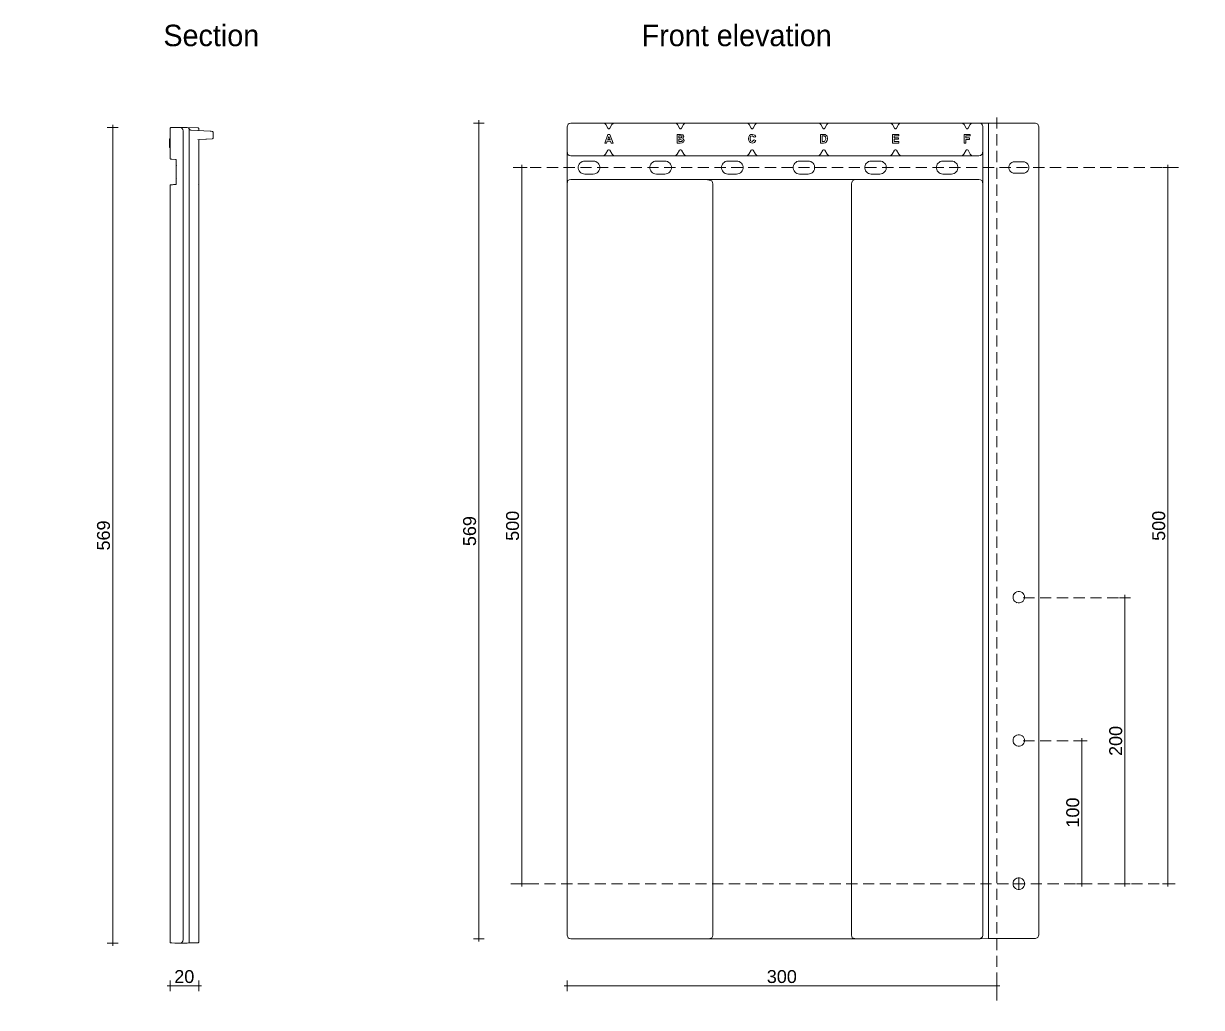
# Paper-space layout 'o-00 dimensions' of a CAD drawing. Header units: millimetres. Extents: x 14 to 195, y 11 to 256.
# Drawn here: x 28.1 to 192.5, y 118.8 to 256.2 of the extents above; entities that cross this region are included whole.
import ezdxf
from ezdxf.xclip import XClip

# ---------------------------------------------------------------- set-up
doc = ezdxf.new("R2010")
doc.units = ezdxf.units.MM
doc.header["$MEASUREMENT"] = 0
doc.header["$XCLIPFRAME"] = 0
doc.linetypes.add('B0701', pattern=[2.3412, 1.56, -0.7812])
doc.linetypes.add('Wipeout_Contour', pattern=[1000, 0, -1000])
doc.layers.add('Dim - 1_50_100', color=7, linetype='Continuous')
doc.layers.add('Info - 1_5_10', color=7, linetype='Continuous')
doc.styles.add('GENERATED_STYLE_3', font='Helvetica.ttc')
doc.styles.add('GENERATED_STYLE_4', font='')
doc.styles.get('GENERATED_STYLE_4').set_extended_font_data('Work Sans')

# ---------------------------------------------------------------- blocks, each defined once
blk = doc.blocks.new('Drawing_2_1', base_point=(-3744.62, 791.38))
at = {"color": 254, "linetype": 'Wipeout_Contour', "lineweight": 0, "ltscale": 849.932872}
blk.add_wipeout([(28.07, 79.33), (192.51, 79.33), (192.51, 245.01), (28.07, 245.01)], dxfattribs=at)
at = {"color": 9, "linetype": 'B0701', "lineweight": 0}
blk.add_line((163.95, 243.09), (163.95, 119.58), dxfattribs=at)
at = {"color": 1, "linetype": 'Continuous', "lineweight": 0}
for p, q in [((48.44, 240.11), (48.52, 240.11)), ((48.44, 240.11), (48.44, 238.91)), ((48.52, 241.58), (48.53, 241.62)), ((48.57, 241.65), (48.53, 241.62)), ((48.54, 241.62), (48.57, 241.65)), ((48.58, 241.66), (48.62, 241.67)), ((48.7, 241.67), (48.62, 241.67)), ((48.88, 241.67), (49.86, 241.69)), ((50.09, 241.68), (50.18, 241.58)), ((50.18, 241.58), (50.32, 241.41)), ((50.32, 241.41), (50.37, 241.2)), ((50.37, 128.29), (50.37, 241.2)), ((52.42, 241.64), (50.93, 241.67)), ((51.18, 241.45), (51.18, 241.52)), ((51.18, 241.16), (51.18, 241.45)), ((51.18, 128.32), (51.18, 241.16)), ((51.46, 241.3), (51.46, 241.3)), ((52.47, 241.63), (52.42, 241.64)), ((52.51, 241.59), (52.47, 241.63)), ((52.52, 241.54), (52.51, 241.59)), ((52.52, 241.54), (52.52, 241.25)), ((53.6, 240.07), (54.43, 240.11)), ((54.24, 241.16), (54.22, 241.16)), ((54.43, 241.15), (54.24, 241.16)), ((54.43, 240.11), (54.43, 240.11)), ((54.47, 241.13), (54.47, 241.13)), ((54.48, 240.13), (54.47, 240.13)), ((54.5, 241.1), (54.51, 241.1)), ((54.51, 240.17), (54.51, 240.16)), ((54.52, 241.05), (54.52, 241.05)), ((54.52, 240.21), (54.52, 240.29)), ((48.52, 238.91), (48.44, 238.91)), ((48.52, 238.91), (48.52, 239.8)), ((48.52, 238.91), (48.52, 237.73)), ((52.43, 240.01), (52.42, 240.01)), ((52.54, 239.97), (52.52, 239.92)), ((52.52, 239.92), (52.52, 237.25)), ((52.54, 239.97), (52.61, 240.02)), ((53.6, 240.07), (53.5, 240.06)), ((48.53, 237.33), (48.56, 237.3)), ((48.6, 237.28), (48.57, 237.29)), ((48.69, 237.27), (48.61, 237.28)), ((49.35, 237.23), (49.33, 237.23)), ((49.38, 237.19), (49.37, 237.2)), ((49.39, 237.15), (49.39, 237.14)), ((49.39, 237.14), (49.39, 236.42)), ((49.39, 237.14), (49.39, 236.92)), ((49.39, 237.14), (49.39, 236.97)), ((49.39, 236.97), (49.39, 236.96)), ((49.39, 236.96), (49.39, 236.96)), ((49.39, 236.96), (49.39, 236.92)), ((49.39, 236.92), (49.39, 236.91)), ((49.39, 236.91), (49.39, 236.86)), ((49.39, 236.86), (49.39, 236.84)), ((49.39, 236.86), (49.39, 236.85)), ((49.39, 236.85), (49.39, 236.74)), ((52.52, 236.44), (52.52, 236.82)), ((49.39, 236.74), (49.39, 236.71)), ((49.39, 236.71), (49.39, 236.7)), ((49.39, 236.37), (49.39, 236.39)), ((49.39, 236.39), (49.4, 236.36)), ((49.39, 236.31), (49.39, 236.37)), ((49.39, 236.22), (49.39, 236.31)), ((49.39, 236.09), (49.39, 236.22)), ((49.39, 235.94), (49.39, 236.09)), ((49.39, 235.76), (49.39, 235.94)), ((49.39, 235.58), (49.39, 235.76)), ((49.39, 235.39), (49.39, 235.58)), ((49.39, 235.2), (49.39, 235.39)), ((49.39, 235.03), (49.39, 235.2)), ((52.52, 236.42), (52.52, 236.37)), ((52.52, 236.37), (52.52, 236.28)), ((52.52, 236.28), (52.52, 236.16)), ((52.52, 236.16), (52.52, 236.01)), ((52.52, 236.01), (52.52, 235.85)), ((52.52, 235.85), (52.52, 235.67)), ((52.52, 235.67), (52.52, 235.48)), ((52.52, 235.48), (52.52, 235.3)), ((52.52, 235.3), (52.52, 235.12)), ((48.52, 233.61), (48.53, 233.64)), ((48.54, 233.65), (48.57, 233.67)), ((48.61, 233.69), (48.58, 233.68)), ((48.85, 233.7), (49.3, 233.72)), ((48.99, 233.71), (49.3, 233.72)), ((49.17, 233.72), (49.3, 233.72)), ((49.27, 233.72), (49.24, 233.72)), ((49.3, 233.72), (49.27, 233.72)), ((49.31, 233.73), (49.3, 233.72)), ((49.35, 233.75), (49.35, 233.74)), ((49.38, 233.79), (49.38, 233.78)), ((49.39, 234.88), (49.39, 235.03)), ((49.39, 234.75), (49.39, 234.88)), ((49.39, 234.66), (49.39, 234.75)), ((49.39, 234.6), (49.39, 234.66)), ((49.39, 234.58), (49.39, 234.6)), ((49.4, 234.61), (49.41, 234.63)), ((52.52, 235.12), (52.52, 234.95)), ((52.52, 234.95), (52.52, 234.81)), ((52.52, 234.81), (52.52, 234.69)), ((52.52, 234.69), (52.52, 234.6)), ((52.52, 234.6), (52.52, 234.55)), ((52.52, 234.55), (52.52, 234.53)), ((52.52, 234.53), (52.52, 234.15)), ((52.52, 233.72), (52.52, 229.45)), ((48.52, 233.46), (48.52, 233.19)), ((48.52, 233.19), (48.52, 164.82)), ((52.52, 229.45), (52.52, 229.25)), ((52.52, 228.89), (52.52, 229.25)), ((52.52, 228.24), (52.52, 228.43)), ((52.52, 228.24), (52.52, 209.45)), ((52.52, 209.25), (52.52, 209.45)), ((52.52, 208.43), (52.52, 208.79)), ((52.52, 208.24), (52.52, 208.43)), ((52.52, 208.24), (52.52, 189.45)), ((52.52, 189.45), (52.52, 189.25)), ((52.52, 189.25), (52.52, 188.89)), ((52.52, 188.44), (52.52, 188.24)), ((52.52, 188.24), (52.52, 169.45)), ((52.52, 169.25), (52.52, 169.45)), ((52.52, 169.25), (52.52, 168.44)), ((52.52, 168.24), (52.52, 168.44)), ((52.52, 168.24), (52.52, 149.45)), ((52.52, 149.25), (52.52, 149.45)), ((52.52, 149.25), (52.52, 148.89)), ((52.52, 148.24), (52.52, 148.44)), ((52.52, 128.95), (52.52, 148.24)), ((167.01, 135.29), (167.01, 136.9)), ((48.52, 128.05), (48.52, 128.32)), ((50.32, 128.07), (50.37, 128.29)), ((51.18, 128.04), (51.18, 128.32)), ((52.52, 128.75), (52.52, 128.95)), ((52.52, 128.08), (52.52, 128.32)), ((48.52, 127.92), (48.53, 127.89)), ((48.53, 127.87), (48.56, 127.84)), ((48.57, 127.83), (48.6, 127.82)), ((48.57, 127.83), (48.62, 127.82)), ((49.36, 127.8), (49.18, 127.81)), ((49.86, 127.8), (49.36, 127.8)), ((50.09, 127.8), (50.18, 127.9)), ((50.18, 127.9), (50.32, 128.07)), ((51.18, 127.92), (51.18, 128.04)), ((51.18, 127.92), (51.19, 127.87)), ((51.19, 127.87), (51.23, 127.83)), ((51.23, 127.83), (51.28, 127.82)), ((52.31, 127.84), (52.18, 127.84)), ((52.31, 127.84), (52.42, 127.84)), ((52.42, 127.84), (52.47, 127.85)), ((52.47, 127.85), (52.47, 127.85)), ((52.5, 127.89), (52.51, 127.89)), ((52.52, 128.26), (52.52, 128.08)), ((52.52, 127.94), (52.52, 128.08))]:
    blk.add_line(p, q, dxfattribs=at)
at = {"color": 2, "linetype": 'Continuous', "lineweight": 0}
for p, q in [((54.43, 240.11), (54.43, 240.11)), ((54.52, 241.05), (54.52, 241.05)), ((49.39, 236.92), (49.39, 236.92)), ((49.39, 236.85), (49.39, 236.84))]:
    blk.add_line(p, q, dxfattribs=at)
at = {"color": 1, "linetype": 'Continuous', "lineweight": 0, "flags": 128}
for points in [[(104.1, 128.55), (103.95, 128.9), (103.95, 241.8), (104.1, 242.15)], [(104.26, 242.25), (104.1, 242.15)], [(104.26, 242.25), (104.45, 242.3)], [(161.46, 242.3), (104.45, 242.3)], [(109.21, 242.24), (109.01, 242.3), (104.47, 242.3)], [(109.73, 241.52), (109.65, 241.59), (109.36, 242.1), (109.21, 242.24)], [(110.36, 242.24), (110.21, 242.1), (109.92, 241.59), (109.84, 241.52)], [(110.36, 242.24), (110.56, 242.3), (119.01, 242.3), (119.21, 242.24)], [(119.73, 241.52), (119.65, 241.59), (119.36, 242.1), (119.21, 242.24)], [(120.36, 242.24), (120.21, 242.1), (119.92, 241.59), (119.84, 241.52)], [(129.01, 242.3), (120.56, 242.3), (120.36, 242.24)], [(129.01, 242.3), (129.21, 242.24)], [(129.73, 241.52), (129.65, 241.59), (129.36, 242.1), (129.21, 242.24)], [(130.36, 242.24), (130.21, 242.1), (129.92, 241.59), (129.84, 241.52)], [(130.36, 242.24), (130.56, 242.3)], [(139.21, 242.24), (139.01, 242.3), (130.56, 242.3)], [(139.21, 242.24), (139.36, 242.1), (139.65, 241.59), (139.73, 241.52)], [(139.84, 241.52), (139.92, 241.59), (140.21, 242.1), (140.36, 242.24)], [(149.21, 242.24), (149.01, 242.3), (140.56, 242.3), (140.36, 242.24)], [(149.73, 241.52), (149.65, 241.59), (149.36, 242.1), (149.21, 242.24)], [(150.36, 242.24), (150.21, 242.1), (149.92, 241.59), (149.84, 241.52)], [(159.21, 242.24), (159.01, 242.3), (150.56, 242.3), (150.36, 242.24)], [(159.73, 241.52), (159.65, 241.59), (159.36, 242.1), (159.21, 242.24)], [(160.36, 242.24), (160.21, 242.1), (159.92, 241.59), (159.84, 241.52)], [(161.44, 242.3), (160.56, 242.3), (160.36, 242.24)], [(161.46, 242.3), (161.56, 242.29), (162.74, 242.27)], [(161.78, 242.19), (161.56, 242.29)], [(161.78, 242.19), (161.92, 242.02)], [(161.92, 242.02), (161.97, 241.81), (161.97, 128.9), (161.92, 128.68)], [(162.74, 242.27), (169.32, 242.27), (169.67, 242.13)], [(162.74, 242.27), (162.79, 242.17)], [(162.79, 128.53), (162.79, 242.17)], [(169.67, 242.13), (169.82, 241.77), (169.82, 128.93), (169.67, 128.58)], [(109.66, 240.72), (109.21, 239.52)], [(109.63, 239.99), (109.79, 240.43)], [(109.91, 240.72), (109.66, 240.72)], [(109.84, 241.52), (109.73, 241.52)], [(109.79, 240.43), (109.94, 239.99)], [(110.36, 239.52), (109.91, 240.72)], [(119.31, 239.52), (119.31, 240.72)], [(120.13, 240.66), (119.79, 240.72), (119.31, 240.72)], [(119.54, 240.24), (119.54, 240.52)], [(119.54, 240.52), (119.69, 240.52), (119.9, 240.51)], [(119.89, 240.24), (119.71, 240.24), (119.54, 240.24)], [(119.84, 241.52), (119.73, 241.52)], [(119.89, 240.24), (120.03, 240.38)], [(119.9, 240.51), (120.03, 240.38)], [(120.26, 240.42), (120.1, 240.16)], [(120.1, 240.16), (120.31, 239.87)], [(120.13, 240.66), (120.26, 240.42)], [(129.81, 239.52), (129.57, 239.57), (129.4, 239.69), (129.3, 239.88), (129.26, 240.11), (129.3, 240.37), (129.4, 240.55), (129.58, 240.69)], [(129.57, 240.43), (129.49, 240.13)], [(129.57, 239.83), (129.49, 240.13)], [(129.8, 240.53), (129.57, 240.43)], [(129.58, 240.69), (129.82, 240.73)], [(129.84, 241.52), (129.73, 241.52)], [(130.06, 240.33), (129.8, 240.53)], [(129.82, 240.73), (130.17, 240.6)], [(130.06, 240.33), (130.29, 240.38)], [(130.29, 240.38), (130.17, 240.6)], [(139.31, 240.72), (139.31, 239.52)], [(139.98, 240.69), (139.75, 240.72), (139.31, 240.72)], [(139.54, 239.72), (139.54, 240.52)], [(139.54, 240.52), (139.65, 240.52), (139.86, 240.51)], [(139.73, 241.52), (139.84, 241.52)], [(139.86, 240.51), (140.03, 240.39)], [(139.88, 239.73), (140.08, 240.12)], [(139.98, 240.69), (140.24, 240.46)], [(140.03, 240.39), (140.08, 240.12)], [(140.24, 240.46), (140.31, 240.11), (140.27, 239.85), (140.14, 239.64)], [(149.36, 240.72), (149.36, 239.52)], [(150.25, 240.72), (149.36, 240.72)], [(149.59, 240.52), (149.59, 240.26)], [(150.25, 240.52), (149.59, 240.52)], [(149.59, 240.26), (150.2, 240.26)], [(149.84, 241.52), (149.73, 241.52)], [(150.2, 240.06), (150.2, 240.26)], [(150.25, 240.52), (150.25, 240.72)], [(159.4, 239.52), (159.4, 240.72)], [(160.22, 240.72), (159.4, 240.72)], [(159.63, 240.52), (159.63, 240.23)], [(160.22, 240.52), (159.63, 240.52)], [(160.14, 240.23), (159.63, 240.23)], [(159.84, 241.52), (159.73, 241.52)], [(160.14, 240.23), (160.14, 240.03)], [(160.22, 240.72), (160.22, 240.52)], [(109.73, 238.58), (109.65, 238.51), (109.33, 237.95), (109.18, 237.81), (109.08, 237.75)], [(109.46, 239.52), (109.21, 239.52)], [(109.56, 239.79), (109.46, 239.52)], [(109.56, 239.79), (110.02, 239.79)], [(109.94, 239.99), (109.63, 239.99)], [(109.73, 238.58), (109.84, 238.58)], [(109.84, 238.58), (109.92, 238.51), (110.24, 237.95), (110.39, 237.81)], [(110.12, 239.52), (110.02, 239.79)], [(110.12, 239.52), (110.36, 239.52)], [(119.73, 238.58), (119.65, 238.51), (119.33, 237.95), (119.18, 237.81)], [(120.22, 239.63), (120.01, 239.53), (119.72, 239.52), (119.31, 239.52)], [(119.54, 239.72), (119.54, 240.04)], [(119.54, 240.04), (119.75, 240.04)], [(119.95, 239.72), (119.78, 239.72), (119.54, 239.72)], [(119.73, 238.58), (119.84, 238.58)], [(119.75, 240.04), (120.08, 239.88)], [(119.84, 238.58), (119.92, 238.51), (120.24, 237.95), (120.39, 237.81)], [(120.08, 239.88), (119.95, 239.72)], [(120.31, 239.87), (120.22, 239.63)], [(129.18, 237.81), (129.33, 237.95), (129.65, 238.51), (129.73, 238.58)], [(129.8, 239.72), (129.57, 239.83)], [(129.84, 238.58), (129.73, 238.58)], [(129.8, 239.72), (130.08, 239.96)], [(130.13, 239.61), (129.81, 239.52)], [(130.39, 237.81), (130.24, 237.95), (129.92, 238.51), (129.84, 238.58)], [(130.08, 239.96), (130.31, 239.89)], [(130.31, 239.89), (130.13, 239.61)], [(139.73, 238.58), (139.65, 238.51), (139.33, 237.95), (139.18, 237.81)], [(139.31, 239.52), (139.76, 239.52), (139.98, 239.54), (140.14, 239.64)], [(139.88, 239.73), (139.73, 239.72), (139.54, 239.72)], [(139.73, 238.58), (139.84, 238.58)], [(139.84, 238.58), (139.92, 238.51), (140.24, 237.95), (140.39, 237.81)], [(149.18, 237.81), (149.33, 237.95), (149.65, 238.51), (149.73, 238.58)], [(149.36, 239.52), (150.26, 239.52)], [(149.59, 239.72), (149.59, 240.06)], [(149.59, 240.06), (150.2, 240.06)], [(149.59, 239.72), (150.26, 239.72)], [(149.73, 238.58), (149.84, 238.58)], [(149.84, 238.58), (149.92, 238.51), (150.24, 237.95), (150.39, 237.81)], [(150.26, 239.52), (150.26, 239.72)], [(159.73, 238.58), (159.65, 238.51), (159.33, 237.95), (159.18, 237.81)], [(159.63, 239.52), (159.4, 239.52)], [(159.63, 239.52), (159.63, 240.03)], [(159.63, 240.03), (160.14, 240.03)], [(159.73, 238.58), (159.84, 238.58)], [(159.84, 238.58), (159.92, 238.51), (160.24, 237.95), (160.44, 237.75)], [(161.97, 238.47), (161.93, 238.1), (161.86, 237.91)], [(103.96, 238.34), (103.99, 238.1), (104.06, 237.91)], [(104.06, 237.91), (104.24, 237.79), (104.46, 237.75), (161.45, 237.75), (161.67, 237.79), (161.86, 237.91)], [(119.18, 237.81), (118.98, 237.75), (110.59, 237.75), (110.39, 237.81)], [(120.39, 237.81), (120.59, 237.75), (128.98, 237.75), (129.18, 237.81)], [(139.18, 237.81), (138.98, 237.75), (130.59, 237.75), (130.39, 237.81)], [(140.39, 237.81), (140.59, 237.75), (148.98, 237.75), (149.18, 237.81)], [(150.39, 237.81), (150.59, 237.75), (158.98, 237.75), (159.18, 237.81)], [(165.62, 236.17), (165.62, 236.2)], [(165.62, 236.01), (165.62, 235.98)], [(165.66, 236.36), (165.67, 236.39)], [(165.66, 235.83), (165.67, 235.8)], [(165.75, 236.53), (165.76, 236.55)], [(165.76, 235.63), (165.75, 235.65)], [(168.28, 236.53), (168.26, 236.55)], [(168.28, 235.65), (168.26, 235.63)], [(168.36, 236.36), (168.35, 236.39)], [(168.36, 235.83), (168.35, 235.8)], [(168.41, 236.17), (168.4, 236.2)], [(168.41, 236.01), (168.4, 235.98)], [(104.06, 234.28), (103.99, 234.09), (103.95, 233.81)], [(161.86, 234.28), (161.67, 234.39), (161.45, 234.43), (104.46, 234.43), (104.24, 234.39), (104.06, 234.28)], [(124.16, 234.23), (123.38, 234.43)], [(124.16, 234.23), (124.25, 234.03), (124.28, 233.81), (124.28, 128.92), (124.25, 128.71), (124.17, 128.52)], [(143.76, 128.52), (143.68, 128.71), (143.65, 128.92), (143.65, 233.81), (143.68, 234.03), (143.77, 234.23)], [(143.77, 234.23), (144.12, 234.41), (144.45, 234.43)], [(161.86, 234.28), (161.93, 234.09), (161.97, 233.76)], [(166.2, 176.11), (166.2, 176.08)], [(166.22, 176.27), (166.23, 176.3)], [(166.3, 176.48), (166.29, 176.45)], [(166.41, 176.64), (166.39, 176.61)], [(166.56, 176.76), (166.54, 176.75)], [(166.73, 176.85), (166.71, 176.84)], [(166.92, 176.9), (166.9, 176.89)], [(167.11, 176.9), (167.1, 176.9)], [(166.22, 175.92), (166.23, 175.88)], [(166.29, 175.74), (166.3, 175.7)], [(166.39, 175.57), (166.41, 175.55)], [(166.54, 175.44), (166.56, 175.42)], [(166.71, 175.34), (166.73, 175.33)], [(166.9, 175.29), (166.92, 175.29)], [(167.1, 175.29), (167.11, 175.29)], [(166.22, 156.27), (166.23, 156.3)], [(166.3, 156.48), (166.29, 156.45)], [(166.41, 156.64), (166.39, 156.61)], [(166.54, 156.75), (166.56, 156.76)], [(166.71, 156.84), (166.73, 156.85)], [(166.9, 156.89), (166.92, 156.9)], [(167.11, 156.9), (167.1, 156.9)], [(166.2, 156.08), (166.2, 156.11)], [(166.23, 155.88), (166.22, 155.92)], [(166.29, 155.74), (166.3, 155.7)], [(166.39, 155.57), (166.41, 155.55)], [(166.54, 155.44), (166.56, 155.42)], [(166.71, 155.34), (166.73, 155.33)], [(166.92, 155.29), (166.9, 155.29)], [(167.1, 155.29), (167.11, 155.29)], [(166.41, 136.64), (166.39, 136.61)], [(166.56, 136.76), (166.54, 136.75)], [(166.73, 136.85), (166.71, 136.84)], [(166.92, 136.9), (166.9, 136.89)], [(167.11, 136.9), (167.1, 136.9)], [(166.2, 136.11), (166.2, 136.08)], [(166.23, 136.3), (166.22, 136.27)], [(166.22, 135.92), (166.23, 135.88)], [(166.3, 136.48), (166.29, 136.45)], [(166.29, 135.74), (166.3, 135.7)], [(166.39, 135.57), (166.41, 135.55)], [(166.54, 135.44), (166.56, 135.42)], [(166.71, 135.34), (166.73, 135.33)], [(166.9, 135.29), (166.92, 135.29)], [(167.11, 135.29), (167.1, 135.29)], [(104.26, 128.45), (104.1, 128.55)], [(104.45, 128.4), (104.26, 128.45)], [(161.46, 128.4), (104.45, 128.4)], [(123.74, 128.4), (124.17, 128.52)], [(144.62, 128.4), (144.12, 128.46), (143.76, 128.52)], [(162.74, 128.43), (161.56, 128.41), (161.46, 128.4)], [(161.78, 128.51), (161.56, 128.41)], [(161.92, 128.68), (161.78, 128.51)], [(169.67, 128.58), (169.32, 128.43), (162.74, 128.43)], [(162.74, 128.43), (162.79, 128.53)]]:
    blk.add_lwpolyline(points, dxfattribs=at)
at = {"color": 2, "linetype": 'Continuous', "lineweight": 0, "flags": 128}
for points in [[(48.53, 241.62), (48.52, 241.58), (48.52, 241.57), (48.52, 240.5), (48.52, 239.8), (48.52, 238.91), (48.52, 237.73), (48.52, 237.38), (48.52, 237.37), (48.53, 237.33)], [(48.57, 241.65), (48.54, 241.62), (48.53, 241.62)], [(54.47, 241.13), (54.43, 241.15), (54.24, 241.16), (54.22, 241.16), (54.12, 241.16), (51.46, 241.3), (51.37, 241.33), (51.28, 241.38), (51.26, 241.4), (51.2, 241.49), (51.14, 241.57), (51.14, 241.58), (51.05, 241.64), (51.04, 241.65), (51.03, 241.65), (50.93, 241.67), (50.82, 241.67), (50.77, 241.67), (49.86, 241.69), (48.88, 241.67), (48.72, 241.67), (48.7, 241.67), (48.62, 241.67), (48.58, 241.66), (48.57, 241.65)], [(52.61, 240.02), (53.5, 240.06), (53.6, 240.07), (54.43, 240.11), (54.47, 240.13)], [(54.51, 241.1), (54.47, 241.13)], [(54.47, 240.13), (54.51, 240.16)], [(54.51, 240.16), (54.52, 240.21), (54.52, 240.29), (54.52, 241.05), (54.51, 241.1)], [(48.53, 237.33), (48.56, 237.3), (48.57, 237.29)], [(48.57, 237.29), (48.6, 237.28), (48.61, 237.28), (48.69, 237.27), (48.72, 237.27), (48.79, 237.27), (49.3, 237.24), (49.33, 237.23), (49.35, 237.23)], [(49.35, 237.23), (49.37, 237.2), (49.38, 237.19)], [(49.38, 237.19), (49.39, 237.15), (49.39, 237.14), (49.39, 236.96), (49.39, 236.92), (49.39, 236.86), (49.39, 236.84), (49.39, 236.74), (49.39, 236.71), (49.39, 236.7), (49.39, 236.42), (49.39, 236.39), (49.4, 236.36), (49.41, 236.34)], [(52.52, 236.42), (52.52, 236.44), (52.52, 236.82), (52.52, 237.25)], [(48.53, 233.64), (48.52, 233.61), (48.52, 233.59), (48.52, 233.46), (48.52, 233.19), (48.52, 164.82), (48.52, 128.32), (48.52, 128.05), (48.52, 127.92), (48.53, 127.89), (48.53, 127.87)], [(48.57, 233.67), (48.54, 233.65), (48.53, 233.64)], [(49.35, 233.74), (49.31, 233.73), (49.3, 233.72), (49.27, 233.72), (49.24, 233.72), (49.17, 233.72), (48.99, 233.71), (48.85, 233.7), (48.61, 233.69), (48.58, 233.68), (48.57, 233.67)], [(49.38, 233.78), (49.35, 233.75), (49.35, 233.74)], [(49.41, 234.63), (49.4, 234.61), (49.39, 234.58), (49.39, 233.82), (49.38, 233.79), (49.38, 233.78)], [(52.51, 233.67), (52.51, 233.7), (52.52, 233.72), (52.52, 234.15), (52.52, 234.53)], [(52.52, 228.43), (52.52, 228.89), (52.52, 229.25)], [(52.52, 208.43), (52.52, 208.79), (52.52, 209.25)], [(52.52, 188.44), (52.52, 188.89), (52.52, 189.25)], [(52.52, 148.44), (52.52, 148.89), (52.52, 149.25)], [(52.51, 127.89), (52.52, 127.94), (52.52, 128.08), (52.52, 128.26), (52.52, 128.32), (52.52, 128.75)], [(48.53, 127.87), (48.56, 127.84), (48.57, 127.83)], [(48.57, 127.83), (48.6, 127.82), (48.62, 127.82), (48.75, 127.82), (49.18, 127.81), (49.36, 127.8), (49.45, 127.8), (49.86, 127.8), (50.76, 127.81), (50.81, 127.81), (50.93, 127.81), (51.08, 127.82), (51.3, 127.82), (52.15, 127.84), (52.18, 127.84), (52.31, 127.84), (52.42, 127.84), (52.47, 127.85)], [(52.47, 127.85), (52.5, 127.89)]]:
    blk.add_lwpolyline(points, dxfattribs=at)
at = {"color": 1, "linetype": 'Continuous', "lineweight": 0, "flags": 128}
for points in [[(106.41, 235.19), (106.22, 235.21), (106.04, 235.27), (105.88, 235.36), (105.74, 235.49), (105.63, 235.64), (105.55, 235.81), (105.51, 236), (105.51, 236.19), (105.55, 236.37), (105.63, 236.55), (105.74, 236.7), (105.88, 236.82), (106.04, 236.92), (106.22, 236.98), (106.41, 237), (107.61, 237), (107.8, 236.98), (107.98, 236.92), (108.14, 236.82), (108.28, 236.7), (108.39, 236.55), (108.47, 236.37), (108.51, 236.19), (108.51, 236), (108.47, 235.81), (108.39, 235.64), (108.28, 235.49), (108.14, 235.36), (107.98, 235.27), (107.8, 235.21), (107.61, 235.19)], [(116.41, 235.19), (117.61, 235.19), (117.8, 235.21), (117.98, 235.27), (118.14, 235.36), (118.28, 235.49), (118.39, 235.64), (118.47, 235.81), (118.51, 236), (118.51, 236.19), (118.47, 236.37), (118.39, 236.55), (118.28, 236.7), (118.14, 236.82), (117.98, 236.92), (117.8, 236.98), (117.61, 237), (116.41, 237), (116.22, 236.98), (116.04, 236.92), (115.88, 236.82), (115.74, 236.7), (115.63, 236.55), (115.55, 236.37), (115.51, 236.19), (115.51, 236), (115.55, 235.81), (115.63, 235.64), (115.74, 235.49), (115.88, 235.36), (116.04, 235.27), (116.22, 235.21)], [(126.22, 235.21), (126.41, 235.19), (127.61, 235.19), (127.8, 235.21), (127.98, 235.27), (128.14, 235.36), (128.28, 235.49), (128.39, 235.64), (128.47, 235.81), (128.51, 236), (128.51, 236.19), (128.47, 236.37), (128.39, 236.55), (128.28, 236.7), (128.14, 236.82), (127.98, 236.92), (127.8, 236.98), (127.61, 237), (126.41, 237), (126.22, 236.98), (126.04, 236.92), (125.88, 236.82), (125.74, 236.7), (125.63, 236.55), (125.55, 236.37), (125.51, 236.19), (125.51, 236), (125.55, 235.81), (125.63, 235.64), (125.74, 235.49), (125.88, 235.36), (126.04, 235.27)], [(135.63, 235.64), (135.74, 235.49), (135.88, 235.36), (136.04, 235.27), (136.22, 235.21), (136.41, 235.19), (137.61, 235.19), (137.8, 235.21), (137.98, 235.27), (138.14, 235.36), (138.28, 235.49), (138.39, 235.64), (138.47, 235.81), (138.51, 236), (138.51, 236.19), (138.47, 236.37), (138.39, 236.55), (138.28, 236.7), (138.14, 236.82), (137.98, 236.92), (137.8, 236.98), (137.61, 237), (136.41, 237), (136.22, 236.98), (136.04, 236.92), (135.88, 236.82), (135.74, 236.7), (135.63, 236.55), (135.55, 236.37), (135.51, 236.19), (135.51, 236), (135.55, 235.81)], [(147.61, 235.19), (147.8, 235.21), (147.98, 235.27), (148.14, 235.36), (148.28, 235.49), (148.39, 235.64), (148.47, 235.81), (148.51, 236), (148.51, 236.19), (148.47, 236.37), (148.39, 236.55), (148.28, 236.7), (148.14, 236.82), (147.98, 236.92), (147.8, 236.98), (147.61, 237), (146.41, 237), (146.22, 236.98), (146.04, 236.92), (145.88, 236.82), (145.74, 236.7), (145.63, 236.55), (145.55, 236.37), (145.51, 236.19), (145.51, 236), (145.55, 235.81), (145.63, 235.64), (145.74, 235.49), (145.88, 235.36), (146.04, 235.27), (146.22, 235.21), (146.41, 235.19)], [(156.22, 235.21), (156.04, 235.27), (155.88, 235.36), (155.74, 235.49), (155.63, 235.64), (155.55, 235.81), (155.51, 236), (155.51, 236.19), (155.55, 236.37), (155.63, 236.55), (155.74, 236.7), (155.88, 236.82), (156.04, 236.92), (156.22, 236.98), (156.41, 237), (157.61, 237), (157.8, 236.98), (157.98, 236.92), (158.14, 236.82), (158.28, 236.7), (158.39, 236.55), (158.47, 236.37), (158.51, 236.19), (158.51, 236), (158.47, 235.81), (158.39, 235.64), (158.28, 235.49), (158.14, 235.36), (157.98, 235.27), (157.8, 235.21), (157.61, 235.19), (156.41, 235.19)], [(166.04, 235.38), (166.22, 235.32), (166.41, 235.29), (167.61, 235.29), (167.8, 235.32), (167.98, 235.38), (168.14, 235.49), (168.27, 235.64), (168.36, 235.81), (168.41, 236), (168.41, 236.19), (168.36, 236.38), (168.27, 236.55), (168.14, 236.69), (167.98, 236.8), (167.8, 236.87), (167.61, 236.89), (166.41, 236.89), (166.22, 236.87), (166.04, 236.8), (165.88, 236.69), (165.75, 236.55), (165.66, 236.38), (165.62, 236.19), (165.62, 236), (165.66, 235.81), (165.75, 235.64), (165.88, 235.49)], [(166.91, 175.29), (167.11, 175.29), (167.3, 175.34), (167.47, 175.43), (167.62, 175.56), (167.73, 175.72), (167.8, 175.9), (167.82, 176.09), (167.8, 176.29), (167.73, 176.47), (167.62, 176.63), (167.47, 176.76), (167.3, 176.85), (167.11, 176.9), (166.91, 176.9), (166.72, 176.85), (166.55, 176.76), (166.4, 176.63), (166.29, 176.47), (166.22, 176.29), (166.2, 176.09), (166.22, 175.9), (166.29, 175.72), (166.4, 175.56), (166.55, 175.43), (166.72, 175.34)], [(167.62, 156.63), (167.73, 156.47), (167.8, 156.29), (167.82, 156.09), (167.8, 155.9), (167.73, 155.72), (167.62, 155.56), (167.47, 155.43), (167.3, 155.34), (167.11, 155.29), (166.91, 155.29), (166.72, 155.34), (166.55, 155.43), (166.4, 155.56), (166.29, 155.72), (166.22, 155.9), (166.2, 156.09), (166.22, 156.29), (166.29, 156.47), (166.4, 156.63), (166.55, 156.76), (166.72, 156.85), (166.91, 156.9), (167.11, 156.9), (167.3, 156.85), (167.47, 156.76)], [(166.91, 135.29), (167.11, 135.29), (167.3, 135.34), (167.47, 135.43), (167.62, 135.56), (167.73, 135.72), (167.8, 135.9), (167.82, 136.09), (167.8, 136.29), (167.73, 136.47), (167.62, 136.63), (167.47, 136.76), (167.3, 136.85), (167.11, 136.9), (166.91, 136.9), (166.72, 136.85), (166.55, 136.76), (166.4, 136.63), (166.29, 136.47), (166.22, 136.29), (166.2, 136.09), (166.22, 135.9), (166.29, 135.72), (166.4, 135.56), (166.55, 135.43), (166.72, 135.34)]]:
    blk.add_lwpolyline(points, close=True, dxfattribs=at)
at = {"color": 9, "linetype": 'B0701', "lineweight": 0, "flags": 128}
for points in [[(96.44, 236.09), (189.61, 236.09)], [(167.64, 176.02), (182.58, 176.02)], [(167.64, 156.02), (175.82, 156.02)], [(96.1, 136.09), (188.85, 136.09)]]:
    blk.add_lwpolyline(points, dxfattribs=at)
at = {"color": 1, "linetype": 'Continuous', "lineweight": 0}
blk.add_point((52.51, 127.89), dxfattribs=at)
at = {"layer": 'Dim - 1_50_100', "color": 1, "linetype": 'Continuous', "lineweight": 0}
for p, q in [((40.51, 241.68), (40.51, 242.08)), ((92.37, 242.3), (90.87, 242.3)), ((91.62, 242.3), (91.62, 242.7)), ((91.62, 128.4), (91.62, 242.3)), ((41.26, 241.68), (39.76, 241.68)), ((40.51, 127.8), (40.51, 241.68)), ((98.37, 236.09), (96.87, 236.09)), ((97.62, 236.09), (97.62, 236.49)), ((97.62, 136.09), (97.62, 236.09)), ((188.57, 236.09), (187.07, 236.09)), ((187.82, 236.09), (187.82, 236.49)), ((187.82, 136.09), (187.82, 236.09)), ((182.57, 176.02), (181.07, 176.02)), ((181.82, 176.02), (181.82, 176.42)), ((181.82, 136.09), (181.82, 176.02)), ((175.82, 156.02), (175.82, 156.42)), ((176.57, 156.02), (175.07, 156.02)), ((175.82, 136.09), (175.82, 156.02)), ((98.37, 136.09), (96.87, 136.09)), ((97.62, 135.69), (97.62, 136.09)), ((176.57, 136.09), (175.07, 136.09)), ((175.82, 135.69), (175.82, 136.09)), ((182.57, 136.09), (181.07, 136.09)), ((181.82, 135.69), (181.82, 136.09)), ((188.57, 136.09), (187.07, 136.09)), ((187.82, 135.69), (187.82, 136.09)), ((92.37, 128.4), (90.87, 128.4)), ((91.62, 128), (91.62, 128.4)), ((41.26, 127.8), (39.76, 127.8)), ((40.51, 127.4), (40.51, 127.8)), ((48.12, 121.84), (48.52, 121.84)), ((48.52, 121.09), (48.52, 122.59)), ((48.52, 121.84), (52.52, 121.84)), ((52.52, 121.09), (52.52, 122.59)), ((52.52, 121.84), (52.92, 121.84)), ((103.55, 121.84), (103.95, 121.84)), ((103.95, 121.09), (103.95, 122.59)), ((103.95, 121.84), (163.95, 121.84)), ((163.95, 121.09), (163.95, 122.59)), ((163.95, 121.84), (164.35, 121.84))]:
    blk.add_line(p, q, dxfattribs=at)
at = {"layer": 'Dim - 1_50_100', "color": 2, "linetype": 'Continuous', "lineweight": 0, "char_height": 1.8, "width": 4.2398, "attachment_point": 7, "rotation": 90, "style": 'GENERATED_STYLE_3'}
for s, insert in [('\\A1;{\\pql;\\fHelvetica|b0|i0|c0|p0;\\W1.000000;500}', (97.26, 183.97)), ('\\A1;{\\pql;\\fHelvetica|b0|i0|c0|p0;\\W1.000000;500}', (187.46, 183.97)), ('\\A1;{\\pql;\\fHelvetica|b0|i0|c0|p0;\\W1.000000;569}', (40.15, 182.62)), ('\\A1;{\\pql;\\fHelvetica|b0|i0|c0|p0;\\W1.000000;569}', (91.26, 183.23)), ('\\A1;{\\pql;\\fHelvetica|b0|i0|c0|p0;\\W1.000000;200}', (181.46, 153.93)), ('\\A1;{\\pql;\\fHelvetica|b0|i0|c0|p0;\\W1.000000;100}', (175.46, 143.93))]:
    blk.add_mtext(s, dxfattribs=dict(at, insert=insert))
at = {"layer": 'Dim - 1_50_100', "color": 2, "linetype": 'Continuous', "lineweight": 0, "char_height": 1.8, "attachment_point": 7, "style": 'GENERATED_STYLE_3'}
for s, insert, width in [('\\A1;{\\pql;\\fHelvetica|b0|i0|c0|p0;\\W1.000000;20}', (49.11, 122.2), 2.8266), ('\\A1;{\\pql;\\fHelvetica|b0|i0|c0|p0;\\W1.000000;300}', (131.83, 122.2), 4.2398)]:
    blk.add_mtext(s, dxfattribs=dict(at, insert=insert, width=width))

psp = doc.layouts.new('o-00 dimensions')

# ---------------------------------------------------------------- block references
at = {"color": 4, "linetype": 'Continuous', "lineweight": 0}
ref = psp.add_blockref('Drawing_2_1', (-3744.62, 791.38), dxfattribs=at)
XClip(ref).set_block_clipping_path([(28.0700195581, 79.3340108249), (192.506692381, 245.0146977949)])

# ---------------------------------------------------------------- texts
at = {"layer": 'Info - 1_5_10', "color": 2, "linetype": 'Continuous', "lineweight": 0, "char_height": 3, "style": 'GENERATED_STYLE_4'}
for s, insert, attachment_point in [('\\A1;{\\pqc;\\fWork Sans|b0|i0|c0|p0;\\W1.000000;Section}', (54.28, 253), 8), ('\\A1;{\\pql;\\fWork Sans|b0|i0|c0|p0;\\W1.000000;Front elevation}', (114.36, 253), 7)]:
    psp.add_mtext(s, dxfattribs=dict(at, insert=insert, attachment_point=attachment_point))

doc.saveas('drawing.dxf')
